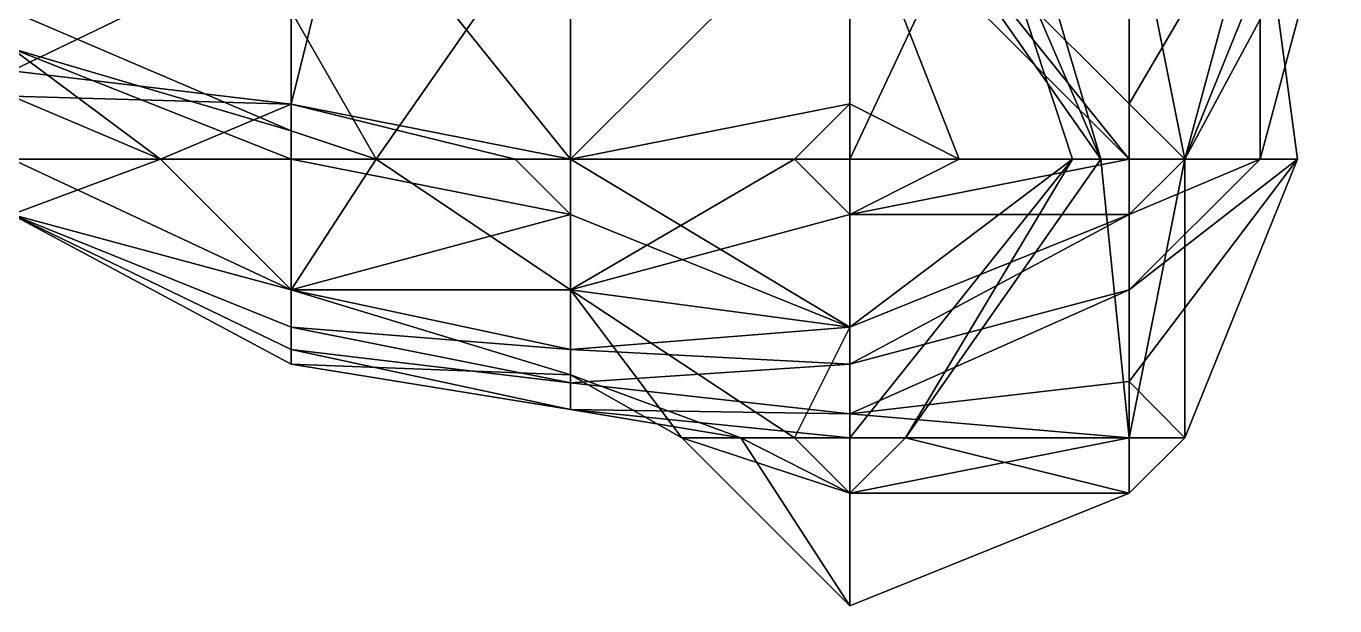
# Model space of a CAD drawing. Header units: metres. Extents: x 15 to 162, y 15 to 204.
# Drawn here: x 55.21 to 83.79, y 14.59 to 27.24 of the extents above; entities that cross this region are included whole.
import ezdxf

# ---------------------------------------------------------------- set-up
doc = ezdxf.new("R2010")
doc.units = ezdxf.units.M

msp = doc.modelspace()

# ---------------------------------------------------------------- linework, layer by layer
at = {"layer": 'fALFF_NINET_XXX_pre-post.nii', "color": 116, "linetype": 'CONTINUOUS'}
for points in [[(54.9, 30.416666, 48.125126), (54.9, 26.265463, 53.129032), (61, 29.209656, 47.225807)], [(62.21032, 30.416666, 47.225807), (61, 25.53807, 53.129032), (67.1, 24.333334, 51.957756)], [(62.21032, 30.416666, 47.225807), (61, 29.209656, 47.225807), (61, 25.53807, 53.129032)], [(62.858593, 24.333334, 88.548386), (61, 27.567106, 94.451614), (67.1, 30.416666, 93.732155)], [(62.21032, 30.416666, 47.225807), (67.1, 24.333334, 51.957756), (67.1, 30.416666, 49.100727)], [(62.858593, 24.333334, 88.548386), (67.1, 30.416666, 93.732155), (67.1, 24.333334, 91.31358)], [(73.2, 24.333334, 49.57315), (73.2, 30.416666, 50.36384), (67.1, 24.333334, 51.957756)], [(73.2, 30.416666, 50.36384), (67.1, 30.416666, 49.100727), (67.1, 24.333334, 51.957756)], [(73.2, 25.540344, 94.451614), (67.1, 24.333334, 91.31358), (73.2, 30.416666, 92.57669)], [(73.2, 30.416666, 92.57669), (67.1, 24.333334, 91.31358), (67.1, 30.416666, 93.732155)], [(76.057365, 30.416666, 53.129032), (73.2, 24.333334, 49.57315), (78.060936, 24.333334, 53.129032)], [(73.2, 30.416666, 50.36384), (73.2, 24.333334, 49.57315), (76.057365, 30.416666, 53.129032)], [(75.58281, 24.333334, 94.451614), (73.2, 25.540344, 94.451614), (73.2, 30.416666, 92.57669)], [(75.58281, 24.333334, 94.451614), (73.2, 30.416666, 92.57669), (79.3, 24.333334, 90.85433)], [(79.3, 24.333334, 90.85433), (73.2, 30.416666, 92.57669), (79.3, 30.416666, 92.10427)], [(79.3, 24.333334, 62.629536), (79.3, 25.540344, 64.935486), (74.41032, 30.416666, 64.935486)], [(79.3, 24.333334, 62.629536), (74.41032, 30.416666, 64.935486), (78.680466, 24.333334, 59.032257)], [(78.680466, 24.333334, 59.032257), (74.41032, 30.416666, 64.935486), (76.87441, 30.416666, 59.032257)], [(79.3, 25.540344, 64.935486), (79.3, 25.540344, 70.83871), (74.41032, 30.416666, 70.83871)], [(74.41032, 30.416666, 64.935486), (79.3, 25.540344, 64.935486), (74.41032, 30.416666, 70.83871)], [(79.3, 25.540344, 70.83871), (79.3, 30.416666, 73.97674), (74.41032, 30.416666, 70.83871)], [(78.060936, 24.333334, 53.129032), (78.680466, 24.333334, 59.032257), (76.057365, 30.416666, 53.129032)], [(78.680466, 24.333334, 59.032257), (76.87441, 30.416666, 59.032257), (76.057365, 30.416666, 53.129032)], [(79.3, 25.540344, 70.83871), (82.15737, 30.416666, 76.741936), (79.3, 30.416666, 73.97674)], [(79.3, 25.540344, 70.83871), (80.510315, 24.333334, 70.83871), (82.15737, 30.416666, 76.741936)], [(80.510315, 24.333334, 88.548386), (79.3, 30.416666, 92.10427), (82.97441, 30.416666, 88.548386)], [(79.3, 24.333334, 90.85433), (79.3, 30.416666, 92.10427), (80.510315, 24.333334, 88.548386)], [(80.510315, 24.333334, 70.83871), (82.97441, 24.333334, 76.741936), (82.15737, 30.416666, 76.741936)], [(82.15737, 24.333334, 82.645164), (80.510315, 24.333334, 88.548386), (83.78718, 30.416666, 82.645164)], [(80.510315, 24.333334, 88.548386), (82.97441, 30.416666, 88.548386), (83.78718, 30.416666, 82.645164)], [(82.97441, 24.333334, 76.741936), (82.15737, 24.333334, 82.645164), (82.15737, 30.416666, 76.741936)], [(82.15737, 24.333334, 82.645164), (83.78718, 30.416666, 82.645164), (82.15737, 30.416666, 76.741936)], [(54.9, 26.265463, 53.129032), (61, 25.53807, 53.129032), (61, 29.209656, 47.225807)], [(61, 24.951172, 88.548386), (54.9, 26.752296, 82.645164), (54.9, 27.567106, 88.548386)], [(61, 27.567106, 94.451614), (61, 24.951172, 88.548386), (54.9, 27.567106, 88.548386)], [(62.858593, 24.333334, 88.548386), (61, 24.951172, 88.548386), (61, 27.567106, 94.451614)], [(58.14263, 24.333334, 82.645164), (54.9, 24.333334, 77.91321), (54.9, 26.752296, 82.645164)], [(61, 24.333334, 86.74975), (58.14263, 24.333334, 82.645164), (54.9, 26.752296, 82.645164)], [(61, 24.333334, 86.74975), (54.9, 26.752296, 82.645164), (61, 24.951172, 88.548386)], [(54.9, 25.71095, 59.032257), (61, 25.53807, 53.129032), (54.9, 26.265463, 53.129032)], [(58.14263, 24.333334, 59.032257), (61, 25.53807, 53.129032), (54.9, 25.71095, 59.032257)], [(58.14263, 24.333334, 59.032257), (54.9, 25.71095, 59.032257), (54.9, 24.333334, 63.764206)], [(58.14263, 24.333334, 59.032257), (61, 24.333334, 56.267063), (61, 25.53807, 53.129032)], [(61, 25.53807, 53.129032), (65.88968, 24.333334, 53.129032), (67.1, 24.333334, 51.957756)], [(65.88968, 24.333334, 53.129032), (61, 25.53807, 53.129032), (61, 24.333334, 56.267063)], [(73.2, 25.540344, 94.451614), (71.989685, 24.333334, 94.451614), (67.1, 24.333334, 91.31358)], [(73.2, 24.333334, 95.62289), (71.989685, 24.333334, 94.451614), (73.2, 25.540344, 94.451614)], [(73.2, 25.540344, 94.451614), (75.58281, 24.333334, 94.451614), (73.2, 24.333334, 95.62289)], [(80.510315, 24.333334, 64.935486), (79.3, 25.540344, 64.935486), (79.3, 24.333334, 62.629536)], [(80.510315, 24.333334, 70.83871), (79.3, 25.540344, 64.935486), (80.510315, 24.333334, 64.935486)], [(79.3, 25.540344, 70.83871), (79.3, 25.540344, 64.935486), (80.510315, 24.333334, 70.83871)], [(62.858593, 24.333334, 88.548386), (61, 24.333334, 86.74975), (61, 24.951172, 88.548386)], [(54.9, 24.333334, 63.764206), (61, 21.483772, 59.032257), (58.14263, 24.333334, 59.032257)], [(54.9, 24.333334, 63.764206), (54.9, 23.126324, 64.935486), (61, 21.483772, 59.032257)], [(58.14263, 24.333334, 82.645164), (54.9, 23.126324, 76.741936), (54.9, 24.333334, 77.91321)], [(58.14263, 24.333334, 82.645164), (61, 21.483772, 82.645164), (54.9, 23.126324, 76.741936)], [(61, 24.333334, 56.267063), (58.14263, 24.333334, 59.032257), (61, 21.483772, 59.032257)], [(61, 21.483772, 82.645164), (58.14263, 24.333334, 82.645164), (61, 24.333334, 86.74975)], [(61, 24.333334, 56.267063), (67.1, 23.126324, 53.129032), (65.88968, 24.333334, 53.129032)], [(61, 24.333334, 56.267063), (61, 21.483772, 59.032257), (67.1, 23.126324, 53.129032)], [(62.858593, 24.333334, 88.548386), (61, 21.483772, 82.645164), (61, 24.333334, 86.74975)], [(62.858593, 24.333334, 88.548386), (67.1, 21.483772, 88.548386), (61, 21.483772, 82.645164)], [(67.1, 21.483772, 88.548386), (62.858593, 24.333334, 88.548386), (67.1, 24.333334, 91.31358)], [(67.1, 24.333334, 51.957756), (65.88968, 24.333334, 53.129032), (67.1, 23.126324, 53.129032)], [(67.1, 24.333334, 51.957756), (73.2, 20.668964, 53.129032), (73.2, 24.333334, 49.57315)], [(67.1, 23.126324, 53.129032), (73.2, 20.668964, 53.129032), (67.1, 24.333334, 51.957756)], [(71.989685, 24.333334, 94.451614), (67.1, 21.483772, 88.548386), (67.1, 24.333334, 91.31358)], [(71.989685, 24.333334, 94.451614), (73.2, 23.126324, 94.451614), (67.1, 21.483772, 88.548386)], [(73.2, 23.126324, 94.451614), (71.989685, 24.333334, 94.451614), (73.2, 24.333334, 95.62289)], [(73.2, 20.668964, 53.129032), (78.060936, 24.333334, 53.129032), (73.2, 24.333334, 49.57315)], [(73.2, 18.25, 57.86098), (78.060936, 24.333334, 53.129032), (73.2, 20.668964, 53.129032)], [(73.2, 18.25, 57.86098), (74.41032, 18.25, 59.032257), (78.060936, 24.333334, 53.129032)], [(79.3, 24.333334, 90.85433), (73.2, 23.126324, 94.451614), (75.58281, 24.333334, 94.451614)], [(79.3, 24.333334, 90.85433), (79.3, 23.126324, 88.548386), (73.2, 23.126324, 94.451614)], [(73.2, 23.126324, 94.451614), (73.2, 24.333334, 95.62289), (75.58281, 24.333334, 94.451614)], [(74.41032, 18.25, 59.032257), (78.680466, 24.333334, 59.032257), (78.060936, 24.333334, 53.129032)], [(74.41032, 18.25, 59.032257), (79.3, 18.25, 63.764206), (78.680466, 24.333334, 59.032257)], [(79.3, 18.25, 63.764206), (79.3, 24.333334, 62.629536), (78.680466, 24.333334, 59.032257)], [(80.510315, 24.333334, 64.935486), (79.3, 18.25, 63.764206), (80.510315, 18.25, 64.935486)], [(79.3, 24.333334, 62.629536), (79.3, 18.25, 63.764206), (80.510315, 24.333334, 64.935486)], [(79.3, 19.485678, 76.741936), (82.97441, 24.333334, 76.741936), (80.510315, 18.25, 70.83871)], [(79.3, 21.483772, 82.645164), (82.97441, 24.333334, 76.741936), (79.3, 19.485678, 76.741936)], [(82.15737, 24.333334, 82.645164), (82.97441, 24.333334, 76.741936), (79.3, 21.483772, 82.645164)], [(79.3, 23.126324, 88.548386), (82.15737, 24.333334, 82.645164), (79.3, 21.483772, 82.645164)], [(80.510315, 24.333334, 88.548386), (82.15737, 24.333334, 82.645164), (79.3, 23.126324, 88.548386)], [(79.3, 23.126324, 88.548386), (79.3, 24.333334, 90.85433), (80.510315, 24.333334, 88.548386)], [(80.510315, 18.25, 64.935486), (80.510315, 18.25, 70.83871), (80.510315, 24.333334, 64.935486)], [(80.510315, 18.25, 70.83871), (80.510315, 24.333334, 70.83871), (80.510315, 24.333334, 64.935486)], [(82.97441, 24.333334, 76.741936), (80.510315, 24.333334, 70.83871), (80.510315, 18.25, 70.83871)], [(54.9, 23.126324, 64.935486), (61, 19.85842, 64.935486), (61, 21.483772, 59.032257)], [(61, 19.85842, 64.935486), (54.9, 23.126324, 64.935486), (61, 20.182127, 70.83871)], [(54.9, 23.126324, 64.935486), (54.9, 23.126324, 70.83871), (61, 20.182127, 70.83871)], [(61, 20.182127, 70.83871), (54.9, 23.126324, 70.83871), (61, 20.668964, 76.741936)], [(54.9, 23.126324, 70.83871), (54.9, 23.126324, 76.741936), (61, 20.668964, 76.741936)], [(61, 21.483772, 82.645164), (61, 20.668964, 76.741936), (54.9, 23.126324, 76.741936)], [(61, 21.483772, 59.032257), (67.1, 21.483772, 59.032257), (67.1, 23.126324, 53.129032)], [(67.1, 21.483772, 59.032257), (73.2, 20.668964, 53.129032), (67.1, 23.126324, 53.129032)], [(73.2, 23.126324, 94.451614), (73.2, 20.668964, 88.548386), (67.1, 21.483772, 88.548386)], [(79.3, 21.483772, 82.645164), (73.2, 19.85842, 82.645164), (79.3, 23.126324, 88.548386)], [(73.2, 19.85842, 82.645164), (73.2, 20.668964, 88.548386), (79.3, 23.126324, 88.548386)], [(79.3, 23.126324, 88.548386), (73.2, 20.668964, 88.548386), (73.2, 23.126324, 94.451614)], [(67.1, 21.483772, 59.032257), (61, 21.483772, 59.032257), (67.1, 19.627615, 64.935486)], [(61, 21.483772, 59.032257), (61, 19.85842, 64.935486), (67.1, 19.627615, 64.935486)], [(61, 20.668964, 76.741936), (61, 21.483772, 82.645164), (67.1, 20.182127, 82.645164)], [(67.1, 21.483772, 88.548386), (67.1, 20.182127, 82.645164), (61, 21.483772, 82.645164)], [(71.989685, 18.25, 59.032257), (73.2, 20.668964, 53.129032), (67.1, 21.483772, 59.032257)], [(69.52559, 18.25, 64.935486), (71.989685, 18.25, 59.032257), (67.1, 21.483772, 59.032257)], [(67.1, 19.627615, 64.935486), (69.52559, 18.25, 64.935486), (67.1, 21.483772, 59.032257)], [(67.1, 20.182127, 82.645164), (67.1, 21.483772, 88.548386), (73.2, 20.668964, 88.548386)], [(79.3, 19.485678, 76.741936), (73.2, 18.779575, 76.741936), (79.3, 21.483772, 82.645164)], [(73.2, 18.779575, 76.741936), (73.2, 19.85842, 82.645164), (79.3, 21.483772, 82.645164)], [(61, 20.182127, 70.83871), (61, 20.668964, 76.741936), (67.1, 19.454739, 76.741936)], [(67.1, 19.454739, 76.741936), (61, 20.668964, 76.741936), (67.1, 20.182127, 82.645164)], [(73.2, 19.85842, 82.645164), (67.1, 20.182127, 82.645164), (73.2, 20.668964, 88.548386)], [(71.989685, 18.25, 59.032257), (73.2, 18.25, 57.86098), (73.2, 20.668964, 53.129032)], [(61, 19.85842, 64.935486), (61, 20.182127, 70.83871), (67.1, 18.867838, 70.83871)], [(67.1, 18.867838, 70.83871), (61, 20.182127, 70.83871), (67.1, 19.454739, 76.741936)], [(67.1, 19.454739, 76.741936), (67.1, 20.182127, 82.645164), (73.2, 19.85842, 82.645164)], [(67.1, 19.627615, 64.935486), (61, 19.85842, 64.935486), (67.1, 18.867838, 70.83871)], [(73.2, 18.779575, 76.741936), (67.1, 19.454739, 76.741936), (73.2, 19.85842, 82.645164)], [(70.817184, 18.25, 70.83871), (69.52559, 18.25, 64.935486), (67.1, 19.627615, 64.935486)], [(67.1, 18.867838, 70.83871), (70.817184, 18.25, 70.83871), (67.1, 19.627615, 64.935486)], [(73.2, 18.779575, 76.741936), (67.1, 18.867838, 70.83871), (67.1, 19.454739, 76.741936)], [(79.3, 19.485678, 76.741936), (79.3, 18.25, 73.14466), (73.2, 18.779575, 76.741936)], [(79.3, 19.485678, 76.741936), (80.510315, 18.25, 70.83871), (79.3, 18.25, 73.14466)], [(73.2, 18.25, 73.14466), (70.817184, 18.25, 70.83871), (67.1, 18.867838, 70.83871)], [(73.2, 18.25, 73.14466), (67.1, 18.867838, 70.83871), (73.2, 18.779575, 76.741936)], [(79.3, 18.25, 73.14466), (73.2, 18.25, 73.14466), (73.2, 18.779575, 76.741936)], [(73.2, 17.04299, 59.032257), (69.52559, 18.25, 64.935486), (73.2, 14.58563, 64.935486)], [(71.989685, 18.25, 59.032257), (69.52559, 18.25, 64.935486), (73.2, 17.04299, 59.032257)], [(69.52559, 18.25, 64.935486), (70.817184, 18.25, 70.83871), (73.2, 14.58563, 64.935486)], [(73.2, 14.58563, 64.935486), (70.817184, 18.25, 70.83871), (73.2, 17.04299, 70.83871)], [(73.2, 17.04299, 70.83871), (70.817184, 18.25, 70.83871), (73.2, 18.25, 73.14466)], [(73.2, 18.25, 57.86098), (71.989685, 18.25, 59.032257), (73.2, 17.04299, 59.032257)], [(73.2, 17.04299, 59.032257), (74.41032, 18.25, 59.032257), (73.2, 18.25, 57.86098)], [(74.41032, 18.25, 59.032257), (73.2, 17.04299, 59.032257), (79.3, 17.04299, 64.935486)], [(73.2, 17.04299, 70.83871), (79.3, 18.25, 73.14466), (79.3, 17.04299, 70.83871)], [(73.2, 18.25, 73.14466), (79.3, 18.25, 73.14466), (73.2, 17.04299, 70.83871)], [(74.41032, 18.25, 59.032257), (79.3, 17.04299, 64.935486), (79.3, 18.25, 63.764206)], [(79.3, 17.04299, 64.935486), (80.510315, 18.25, 64.935486), (79.3, 18.25, 63.764206)], [(79.3, 17.04299, 70.83871), (80.510315, 18.25, 64.935486), (79.3, 17.04299, 64.935486)], [(80.510315, 18.25, 70.83871), (80.510315, 18.25, 64.935486), (79.3, 17.04299, 70.83871)], [(79.3, 17.04299, 70.83871), (79.3, 18.25, 73.14466), (80.510315, 18.25, 70.83871)], [(73.2, 17.04299, 59.032257), (73.2, 14.58563, 64.935486), (79.3, 17.04299, 64.935486)], [(79.3, 17.04299, 64.935486), (73.2, 14.58563, 64.935486), (79.3, 17.04299, 70.83871)], [(73.2, 14.58563, 64.935486), (73.2, 17.04299, 70.83871), (79.3, 17.04299, 70.83871)]]:
    msp.add_3dface(points, dxfattribs=at)

doc.saveas('drawing.dxf')
